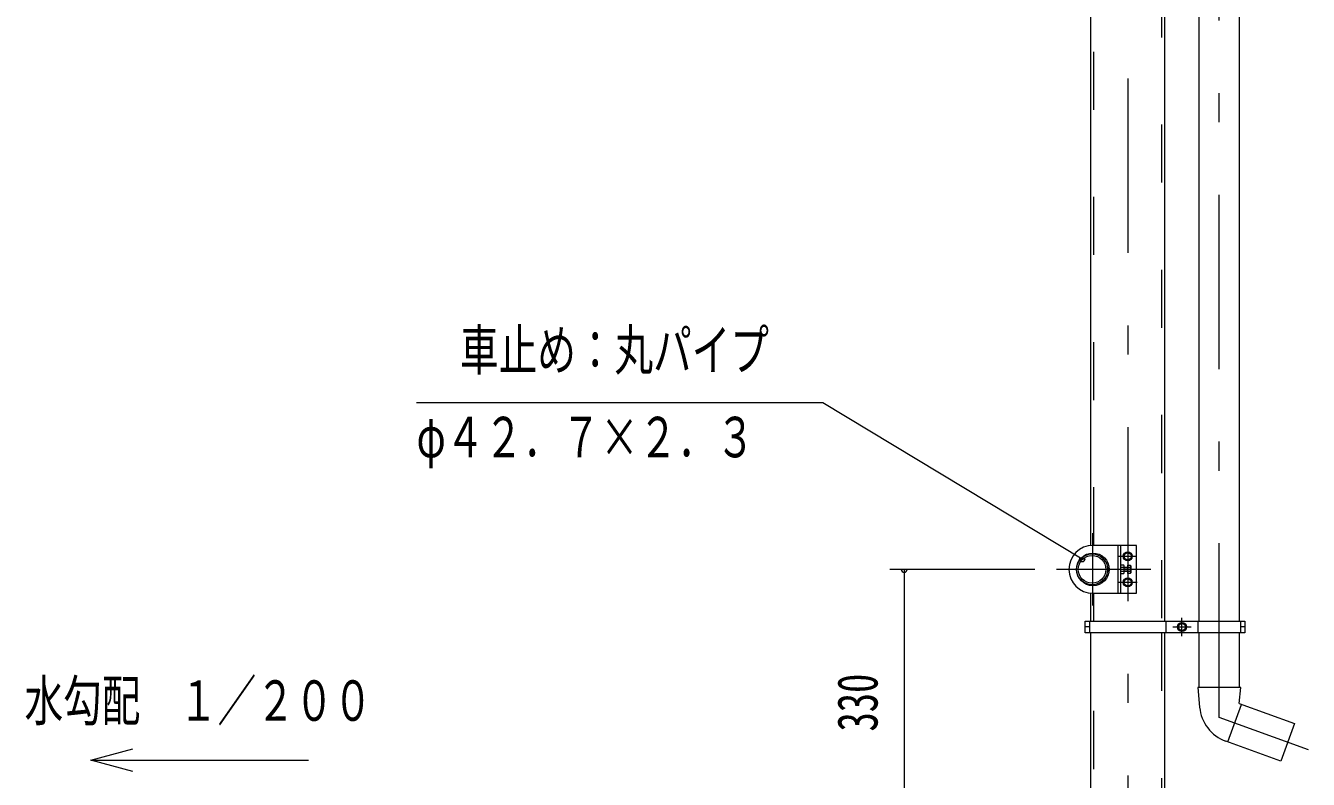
# Model space of a CAD drawing. Units: millimetres, scale not verified. Extents: x -22929 to 22939, y -10500 to 10500.
# Drawn here: x 14693 to 19111, y 1347 to 3942 of the extents above; entities that cross this region are included whole.
import ezdxf
from ezdxf.enums import TextEntityAlignment as Align

# ---------------------------------------------------------------- set-up
doc = ezdxf.new("R2010")
doc.units = ezdxf.units.MM
doc.header["$LTSCALE"] = 50
doc.linetypes.add('USER2', pattern=[10, 4, -6])
doc.linetypes.add('USER3', pattern=[24, 12, -5, 2, -5])
for name, color, linetype, lineweight in [('0-6_2-02BOLD', 7, 'Continuous', 18), ('0-7_2-12HIDDEN', 3, 'USER2', 18), ('0-8_2-22CENTER', 3, 'USER3', 18), ('0-9_2-42THIN', 4, 'Continuous', 18), ('0-A_2-52DIM', 3, 'Continuous', 18)]:
    doc.layers.add(name, color=color, linetype=linetype, lineweight=lineweight)
doc.styles.add('ＭＳ ゴシック', font='')
doc.styles.get('ＭＳ ゴシック').set_extended_font_data('MS Gothic')

msp = doc.modelspace()

# ---------------------------------------------------------------- linework, layer by layer
at = {"layer": '0-6_2-02BOLD'}
for p, q in [((18362.45, 2152.13), (18362.45, 5601.43)), ((18616.45, 5601.43), (18616.45, 1891.42)), ((18735.85, 1891.42), (18735.85, 5601.43)), ((18873.35, 5601.43), (18873.35, 1891.42)), ((18464.45, 2152.43), (18464.45, 1987.43)), ((18464.45, 2077.15), (18475.69, 2077.15)), ((18476.95, 2077.43), (18489.45, 2077.43)), ((18489.45, 2077.15), (18498.19, 2077.15)), ((18425.2, 2062.43), (18422.46, 2062.43)), ((18475.69, 2062.71), (18464.45, 2062.71)), ((18489.45, 2062.43), (18476.95, 2062.43)), ((18498.19, 2062.71), (18489.45, 2062.71)), ((18362.45, 1891.42), (18362.45, 1987.73)), ((18358.45, 1871.42), (18343.2, 1871.42)), ((18358.45, 1851.42), (18358.45, 1891.42)), ((18620.46, 1891.42), (18620.46, 1851.42)), ((18731.84, 1851.42), (18731.84, 1891.42)), ((18877.34, 1891.42), (18877.34, 1851.42)), ((18892.6, 1871.42), (18877.34, 1871.42)), ((18362.45, 882.43), (18362.45, 1851.42)), ((18616.45, 1851.42), (18616.45, 882.43)), ((18735.85, 1662.77), (18735.85, 1851.42)), ((18873.35, 1851.42), (18873.35, 1662.77)), ((18833.82, 1475.83), (18880.84, 1605.04)), ((19016.34, 1409.4), (18826.91, 1478.35))]:
    msp.add_line(p, q, dxfattribs=at)
for points in [[(18369.46, 1987.43), (18519.45, 1987.43), (18519.45, 2152.43), (18369.46, 2152.43)], [(18422.46, 2077.43), (18419.96, 2074.93), (18419.96, 2064.93), (18422.46, 2062.43)], [(18422.46, 2062.43), (18422.46, 2077.43), (18425.2, 2077.43)], [(18464.45, 2055.5), (18475.69, 2055.5), (18476.95, 2057.68), (18476.95, 2082.18), (18475.69, 2084.36), (18464.45, 2084.36)], [(18873.35, 1607.77), (18878.35, 1662.77), (18730.85, 1662.77), (18737, 1595.1)], [(18873.35, 1607.77), (19063.37, 1538.61), (19016.34, 1409.4)]]:
    msp.add_lwpolyline(points, dxfattribs=at)
for points in [[(18489.45, 2100.5), (18501.95, 2107.71), (18501.95, 2122.15), (18489.45, 2129.36), (18476.95, 2122.15), (18476.95, 2107.71)], [(18498.19, 2055.5), (18489.45, 2055.5), (18489.45, 2084.36), (18498.19, 2084.36), (18499.46, 2082.18), (18499.46, 2057.68)], [(18501.95, 2017.71), (18489.45, 2010.5), (18476.95, 2017.71), (18476.95, 2032.15), (18489.45, 2039.36), (18501.95, 2032.15)], [(18892.6, 1851.42), (18343.2, 1851.42), (18343.2, 1891.42), (18892.6, 1891.42)], [(18688.65, 1878.64), (18676.15, 1885.86), (18663.65, 1878.64), (18663.65, 1864.21), (18676.15, 1856.99), (18688.65, 1864.21)]]:
    msp.add_lwpolyline(points, close=True, dxfattribs=at)
for centre, radius in [((18369.46, 2069.93), 56.25), ((18366.58, 2069.93), 53.38), ((18489.45, 2114.93), 15.62), ((18489.45, 2114.93), 12.25), ((18366.58, 2069.93), 47.62), ((18489.45, 2024.93), 15.62), ((18489.45, 2024.93), 12.25), ((18676.15, 1871.42), 15.62), ((18676.15, 1871.42), 12.25)]:
    msp.add_circle(centre, radius, dxfattribs=at)
for centre, radius, start, end in [((18369.46, 2069.93), 82.5, 90, 270), ((18471.16, 2080.76), 5.79, 321.46857, 360), ((18455.68, 2069.93), 21.27, 340.17088, 19.83133), ((18493.66, 2080.76), 5.79, 321.45377, 0), ((18478.18, 2069.93), 21.27, 340.16867, 19.82912), ((18471.17, 2059.1), 5.79, 0, 38.54623), ((18493.66, 2059.1), 5.79, 0, 38.53143), ((18873.94, 1607.55), 137.5, 185.19513, 249.99989)]:
    msp.add_arc(centre, radius, start, end, dxfattribs=at)
at = {"layer": '0-7_2-12HIDDEN'}
for p, q in [((18372.96, 2152.43), (18372.96, 5601.43)), ((18605.95, 5601.43), (18605.95, 1891.42)), ((18456.45, 1987.43), (18456.45, 2152.43)), ((18372.96, 1891.42), (18372.96, 1987.43)), ((18372.96, 882.43), (18372.96, 1851.42)), ((18605.95, 1851.42), (18605.95, 882.43))]:
    msp.add_line(p, q, dxfattribs=at)
at = {"layer": '0-8_2-22CENTER'}
for p, q in [((18804.6, 1559.63), (18804.6, 6191.68)), ((18489.45, 6159.93), (18489.45, -738.67)), ((18369.46, 1944.93), (18369.46, 2194.93)), ((18458.2, 2114.93), (18520.7, 2114.93)), ((18569.45, 2069.93), (18244.46, 2069.93)), ((18522.34, 2024.93), (18458.2, 2024.93)), ((18676.15, 1840.17), (18676.15, 1902.67)), ((18644.9, 1871.42), (18707.4, 1871.42)), ((19111.46, 1447.94), (18804.6, 1559.63))]:
    msp.add_line(p, q, dxfattribs=at)
at = {"layer": '0-9_2-42THIN'}
for p, q in [((18420.46, 2075.43), (18425.44, 2075.43)), ((18425.44, 2064.43), (18420.46, 2064.43)), ((18489.45, 2075.43), (18476.95, 2075.43)), ((18476.95, 2064.43), (18489.45, 2064.43))]:
    msp.add_line(p, q, dxfattribs=at)
at = {"layer": '0-A_2-52DIM'}
for p, q in [((18342.54, 2106.4), (18322.54, 2106.4)), ((18169.46, 2069.93), (17669.46, 2069.93)), ((17729.46, 2069.93), (17709.46, 2069.93)), ((17719.46, 2069.93), (17719.46, 1244.93)), ((14917.73, 1412.63), (15667.72, 1412.63))]:
    msp.add_line(p, q, dxfattribs=at)
for points in [[(16039.46, 2644.93), (17439.46, 2644.93), (18332.54, 2106.41)], [(15062.61, 1373.81), (14917.73, 1412.63), (15062.61, 1451.46)]]:
    msp.add_lwpolyline(points, dxfattribs=at)
for centre in [(18332.54, 2106.4), (17719.46, 2069.93)]:
    msp.add_arc(centre, 10, 180, 0, dxfattribs=at)

# ---------------------------------------------------------------- texts
at = {"layer": '0-A_2-52DIM', "color": 7, "style": 'ＭＳ ゴシック', "width": 0.7}
for s, p in [('車止め：丸パイプ', (16189.46, 2713.93)), ('φ４２．７×２．３', (16039.46, 2413.93)), ('水勾配\u3000１／２００', (14689.26, 1506.63))]:
    msp.add_text(s, height=139.3, dxfattribs=at).set_placement(p, align=Align.BOTTOM_LEFT)
msp.add_text('330', height=139.3, rotation=90, dxfattribs=at).set_placement((17669.46, 1511.69), align=Align.BOTTOM_LEFT)

doc.saveas('drawing.dxf')
